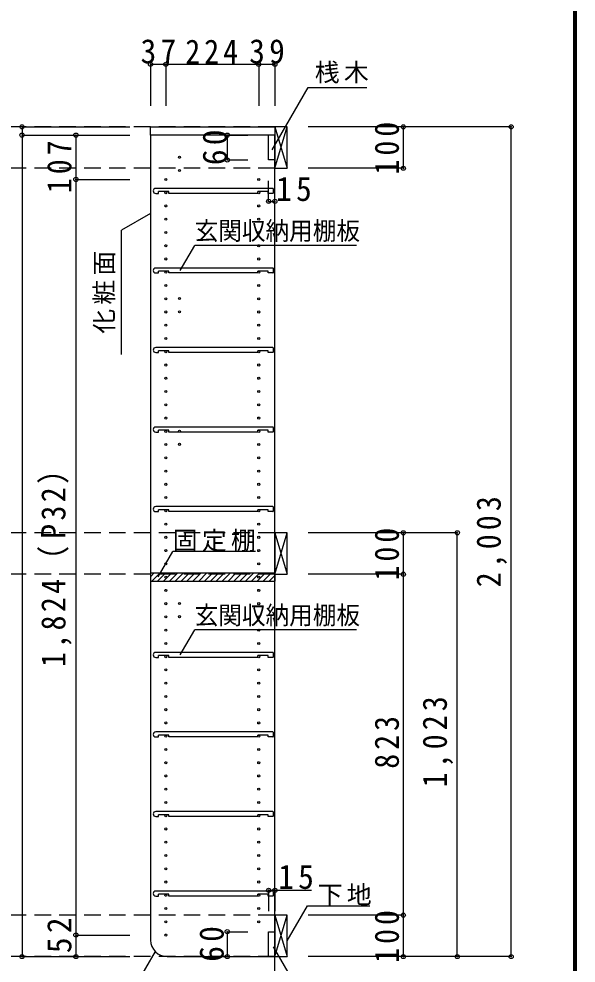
# Model space of a CAD drawing. Units: millimetres at full size, sheet at 1:20; details may follow other scales. Extents: x -8210 to 8210, y -2455 to 3200.
# Drawn here: x 6866 to 8210, y -1250 to 1030 of the extents above; entities that cross this region are included whole.
import ezdxf
from ezdxf.enums import TextEntityAlignment as Align

# ---------------------------------------------------------------- set-up
doc = ezdxf.new("R2010")
doc.units = ezdxf.units.MM
doc.header["$LTSCALE"] = 20
doc.header["$PDMODE"] = 32
doc.header["$PDSIZE"] = 10
doc.linetypes.add('CHAIN1', pattern=[8, 5, -1, 1, -1])
doc.linetypes.add('DASHED2', pattern=[3, 2, -1])
for name, color, linetype in [('0-2_本体', 2, 'Continuous'), ('0-3_固定棚', 3, 'Continuous'), ('0-4_可動棚', 3, 'Continuous'), ('0-5', 4, 'Continuous'), ('0-7_桟木・巾木', 2, 'Continuous'), ('0-8_引き出し', 3, 'Continuous'), ('0-A_文字', 7, 'Continuous'), ('0-B_寸法', 4, 'Continuous'), ('0-C_ハッチ', 4, 'Continuous'), ('F-1_枠', 6, 'Continuous')]:
    doc.layers.add(name, color=color, linetype=linetype)
doc.styles.add('ＭＳ ゴシック', font='')
doc.styles.get('ＭＳ ゴシック').set_extended_font_data('MS Gothic')

# ---------------------------------------------------------------- blocks, each defined once
blk = doc.blocks.new('玄関収納用棚')
at = {"layer": '0-4_可動棚', "color": 2}
for p, q in [((132.93, 8.05), (-149.57, 8.05)), ((-142.57, -3.95), (-142.57, 0.35)), ((-117.57, 0.35), (-142.57, 0.35)), ((-117.57, -3.95), (-117.57, 0.35)), ((96.43, -3.95), (96.43, 0.35)), ((134.43, -2.45), (134.43, 6.55)), ((-149.57, -3.95), (-142.57, -3.95)), ((96.43, -3.95), (-117.57, -3.95)), ((132.93, -3.95), (121.43, -3.95))]:
    blk.add_line(p, q, dxfattribs=at)
blk.add_lwpolyline([(121.43, -3.95), (121.43, 0.35), (96.43, 0.35)], dxfattribs=at)
for centre, radius, start, end in [((-149.57, 2.05), 6, 90, 180), ((-149.57, 2.05), 6, 180, 270), ((132.93, 6.55), 1.5, 0, 90), ((132.93, -2.45), 1.5, 270, 0)]:
    blk.add_arc(centre, radius, start, end, dxfattribs=at)

msp = doc.modelspace()

# ---------------------------------------------------------------- linework, layer by layer
at = {"layer": '0-2_本体'}
for p, q in [((7183.33, 748.97), (7183.33, 768.97)), ((7183.33, 768.97), (7483.33, 768.97)), ((7483.33, 768.97), (7483.33, 748.97)), ((7483.33, 748.97), (7183.33, 748.97))]:
    msp.add_line(p, q, dxfattribs=at)
at = {"layer": '0-3_固定棚', "color": 2}
for p, q in [((7183.33, -308.03), (7183.33, -328.03)), ((7183.33, -308.03), (7483.33, -308.03)), ((7483.33, -308.03), (7483.33, -328.03)), ((7183.33, -328.03), (7483.33, -328.03))]:
    msp.add_line(p, q, dxfattribs=at)
at = {"layer": '0-5', "color": 3}
for p, q in [((7483.33, 748.97), (7183.33, 748.97)), ((7183.33, 748.97), (7183.33, -1194.03)), ((7483.33, -1234.03), (7483.33, 748.97)), ((7223.33, -1234.03), (7483.33, -1234.03))]:
    msp.add_line(p, q, dxfattribs=at)
at = {"layer": '0-5', "color": 2}
msp.add_line((7483.33, -1247.03), (7483.33, -1234.03), dxfattribs=at)
at = {"layer": '0-5'}
for centre in [(7253.33, 695.47), (7253.33, 663.47), (7220.33, 641.97), (7444.33, 641.97), (7220.33, 609.97), (7444.33, 609.97), (7220.33, 577.97), (7444.33, 577.97), (7220.33, 545.97), (7444.33, 545.97), (7220.33, 513.97), (7444.33, 513.97), (7220.33, 481.97), (7444.33, 481.97), (7220.33, 449.97), (7444.33, 449.97), (7220.33, 417.97), (7444.33, 417.97), (7220.33, 385.97), (7444.33, 385.97), (7220.33, 353.97), (7253.33, 354.47), (7444.33, 353.97), (7220.33, 321.97), (7253.33, 322.47), (7444.33, 321.97), (7220.33, 289.97), (7444.33, 289.97), (7220.33, 257.97), (7444.33, 257.97), (7220.33, 225.97), (7444.33, 225.97), (7220.33, 193.97), (7444.33, 193.97), (7220.33, 161.97), (7444.33, 161.97), (7220.33, 129.97), (7444.33, 129.97), (7220.33, 97.97), (7444.33, 97.97), (7220.33, 65.97), (7444.33, 65.97), (7220.33, 33.97), (7253.33, 34.47), (7444.33, 33.97), (7220.33, 1.97), (7253.33, 2.47), (7444.33, 1.97), (7220.33, -30.03), (7444.33, -30.03), (7220.33, -62.03), (7444.33, -62.03), (7220.33, -94.03), (7444.33, -94.03), (7220.33, -126.03), (7444.33, -126.03), (7220.33, -158.03), (7444.33, -158.03), (7220.33, -190.03), (7444.33, -190.03), (7220.33, -222.03), (7444.33, -222.03), (7220.33, -254.03), (7444.33, -254.03), (7220.33, -286.03), (7444.33, -286.03), (7220.33, -318.03), (7444.33, -318.03), (7220.33, -350.03), (7444.33, -350.03), (7220.33, -382.03), (7253.33, -381.53), (7444.33, -382.03), (7220.33, -414.03), (7253.33, -413.53), (7444.33, -414.03), (7220.33, -446.03), (7444.33, -446.03), (7220.33, -478.03), (7444.33, -478.03), (7220.33, -510.03), (7444.33, -510.03), (7220.33, -542.03), (7444.33, -542.03), (7220.33, -574.03), (7444.33, -574.03), (7220.33, -606.03), (7444.33, -606.03), (7220.33, -638.03), (7444.33, -638.03), (7220.33, -670.03), (7444.33, -670.03), (7220.33, -702.03), (7444.33, -702.03), (7220.33, -734.03), (7444.33, -734.03), (7220.33, -766.03), (7444.33, -766.03), (7220.33, -798.03), (7444.33, -798.03), (7220.33, -830.03), (7444.33, -830.03), (7220.33, -862.03), (7444.33, -862.03), (7220.33, -894.03), (7444.33, -894.03), (7220.33, -926.03), (7444.33, -926.03), (7220.33, -958.03), (7444.33, -958.03), (7220.33, -990.03), (7444.33, -990.03), (7220.33, -1022.03), (7444.33, -1022.03), (7220.33, -1054.03), (7444.33, -1054.03), (7220.33, -1086.03), (7444.33, -1086.03), (7220.33, -1118.03), (7444.33, -1118.03), (7220.33, -1150.03), (7444.33, -1150.03), (7220.33, -1182.03)]:
    msp.add_circle(centre, 2.5, dxfattribs=at)
at = {"layer": '0-5', "color": 3}
msp.add_arc((7223.33, -1194.03), 40, 180, 270, dxfattribs=at)
at = {"layer": '0-7_桟木・巾木'}
for p, q in [((7483.33, 748.97), (7468.33, 748.97)), ((7468.33, 688.97), (7468.33, 748.97)), ((7483.33, 748.97), (7483.33, 707.97)), ((7468.33, -1174.03), (7483.33, -1174.03)), ((7483.33, -1174.03), (7483.33, -1234.03))]:
    msp.add_line(p, q, dxfattribs=at)
for points in [[(7483.33, 688.97), (7471.84, 688.97), (7468.33, 688.97)], [(7483.33, -1234.03), (7468.33, -1234.03), (7468.33, -1174.03)]]:
    msp.add_lwpolyline(points, dxfattribs=at)
at = {"layer": '0-8_引き出し'}
for p, q in [((7483.33, 768.97), (7483.33, 668.97)), ((7513.33, 768.97), (7483.33, 768.97)), ((7513.33, 668.97), (7513.33, 768.97)), ((7483.33, 668.97), (7513.33, 668.97)), ((7483.33, -1134.03), (7483.33, -1234.03)), ((7513.33, -1134.03), (7483.33, -1134.03)), ((7513.33, -1234.03), (7513.33, -1134.03)), ((7483.33, -1234.03), (7513.33, -1234.03))]:
    msp.add_line(p, q, dxfattribs=at)
at = {"layer": '0-8_引き出し', "color": 7}
for p, q in [((7483.33, 668.97), (7513.33, 768.97)), ((7483.33, 768.97), (7513.33, 668.97)), ((7483.33, -211.03), (7513.33, -311.03)), ((7483.33, -311.03), (7513.33, -211.03)), ((7483.33, -1234.03), (7513.33, -1134.03)), ((7483.33, -1134.03), (7513.33, -1234.03))]:
    msp.add_line(p, q, dxfattribs=at)
at = {"layer": '0-8_引き出し'}
msp.add_lwpolyline([(7513.33, -311.03), (7513.33, -211.03), (7483.33, -211.03), (7483.33, -311.03)], close=True, dxfattribs=at)
at = {"layer": '0-A_文字'}
for p, q in [((7476.66, 713.5), (7563.33, 863.62)), ((7563.33, 863.62), (7705.56, 863.62)), ((7183.33, 559.9), (7113.33, 519.48)), ((7113.33, 219.48), (7113.33, 519.48)), ((7254.83, 422.17), (7289.85, 482.82)), ((7679.85, 482.82), (7289.85, 482.82)), ((7201.88, -317.1), (7236.9, -256.44)), ((7436.9, -256.44), (7236.9, -256.44)), ((7254.83, -505.83), (7289.85, -445.18)), ((7679.85, -445.18), (7289.85, -445.18)), ((7513.33, -1195.72), (7562.1, -1111.25)), ((7562.1, -1111.25), (7712.63, -1111.25)), ((7194.49, -1221.74), (7137.84, -1319.85)), ((7479.52, -1210.3), (7542.77, -1319.85))]:
    msp.add_line(p, q, dxfattribs=at)
at = {"layer": '0-A_文字', "linetype": 'CHAIN1'}
msp.add_line((7483.33, -1334.03), (7483.33, -1234.03), dxfattribs=at)
at = {"layer": '0-B_寸法'}
for p, q in [((7183.33, 919.97), (7483.33, 919.97)), ((7183.33, 919.97), (7183.33, 819.97)), ((7220.33, 919.97), (7220.33, 819.97)), ((7444.33, 919.97), (7444.33, 819.97)), ((7483.33, 919.97), (7483.33, 819.97)), ((6873.33, 768.97), (6873.33, 748.97)), ((6873.33, 768.97), (7133.33, 768.97)), ((7793.33, 768.97), (7563.33, 768.97)), ((8053.33, 768.97), (7563.33, 768.97)), ((7793.33, 668.97), (7793.33, 768.97)), ((8053.33, -1234.03), (8053.33, 768.97)), ((6873.33, 748.97), (7133.33, 748.97)), ((6873.33, 748.97), (6873.33, -1234.03)), ((7003.33, 748.97), (7133.33, 748.97)), ((7003.33, 748.97), (7003.33, 641.97)), ((7368.33, 748.97), (7368.33, 688.97)), ((7368.33, 748.97), (7418.33, 748.97)), ((7368.33, 688.97), (7418.33, 688.97)), ((7793.33, 668.97), (7563.33, 668.97)), ((7003.33, 641.97), (7133.33, 641.97)), ((7003.33, 641.97), (7003.33, -1182.03)), ((7468.33, 588.97), (7468.33, 638.97)), ((7483.33, 588.97), (7483.33, 638.97)), ((7468.33, 588.97), (7483.33, 588.97)), ((7793.33, -211.03), (7563.33, -211.03)), ((7923.33, -211.03), (7793.33, -211.03)), ((7793.33, -311.03), (7793.33, -211.03)), ((7923.33, -1234.03), (7923.33, -211.03)), ((7793.33, -311.03), (7563.33, -311.03)), ((7793.33, -1134.03), (7793.33, -311.03)), ((7468.33, -1074.03), (7468.33, -1124.03)), ((7468.33, -1074.03), (7571.79, -1074.03)), ((7483.33, -1074.03), (7483.33, -1124.03)), ((7793.33, -1134.03), (7563.33, -1134.03)), ((7793.33, -1234.03), (7793.33, -1134.03)), ((7003.33, -1182.03), (7133.33, -1182.03)), ((7003.33, -1182.03), (7003.33, -1234.03)), ((7368.33, -1174.03), (7368.33, -1234.03)), ((7368.33, -1174.03), (7418.33, -1174.03)), ((6873.33, -1234.03), (7133.33, -1234.03)), ((7003.33, -1234.03), (7133.33, -1234.03)), ((7368.33, -1234.03), (7418.33, -1234.03)), ((7793.33, -1234.03), (7563.33, -1234.03)), ((8053.33, -1234.03), (7563.33, -1234.03)), ((7923.33, -1234.03), (7793.33, -1234.03))]:
    msp.add_line(p, q, dxfattribs=at)
at = {"layer": '0-B_寸法', "linetype": 'DASHED2'}
for p, q in [((7483.33, 768.97), (5707.33, 768.97)), ((7483.33, 668.97), (5707.33, 668.97)), ((7483.33, -211.03), (5707.33, -211.03)), ((7483.33, -311.03), (5707.33, -311.03)), ((7483.33, -1134.03), (5707.33, -1134.03)), ((7483.33, -1234.03), (5707.33, -1234.03))]:
    msp.add_line(p, q, dxfattribs=at)
at = {"layer": '0-B_寸法', "color": 7}
for p in [(7183.33, 919.97), (7220.33, 919.97), (7444.33, 919.97), (7483.33, 919.97), (6873.33, 768.97), (6873.33, 748.97), (7003.33, 748.97), (7368.33, 748.97), (7793.33, 768.97), (8053.33, 768.97), (7368.33, 688.97), (7793.33, 668.97), (7003.33, 641.97), (7468.33, 588.97), (7483.33, 588.97), (7793.33, -211.03), (7923.33, -211.03), (7793.33, -311.03), (7468.33, -1074.03), (7483.33, -1074.03), (7793.33, -1134.03), (7003.33, -1182.03), (7368.33, -1174.03), (6873.33, -1234.03), (7003.33, -1234.03), (7368.33, -1234.03), (7793.33, -1234.03), (7923.33, -1234.03), (8053.33, -1234.03)]:
    msp.add_point(p, dxfattribs=at)
at = {"layer": '0-C_ハッチ'}
for p, q in [((7183.33, -316.98), (7192.28, -308.03)), ((7186.42, -328.03), (7206.42, -308.03)), ((7200.57, -328.03), (7220.57, -308.03)), ((7214.71, -328.03), (7234.71, -308.03)), ((7228.85, -328.03), (7248.85, -308.03)), ((7242.99, -328.03), (7262.99, -308.03)), ((7257.13, -328.03), (7277.13, -308.03)), ((7271.28, -328.03), (7291.28, -308.03)), ((7285.42, -328.03), (7305.42, -308.03)), ((7299.56, -328.03), (7319.56, -308.03)), ((7313.7, -328.03), (7333.7, -308.03)), ((7327.84, -328.03), (7347.84, -308.03)), ((7341.99, -328.03), (7361.99, -308.03)), ((7356.13, -328.03), (7376.13, -308.03)), ((7370.27, -328.03), (7390.27, -308.03)), ((7384.41, -328.03), (7404.41, -308.03)), ((7398.56, -328.03), (7418.56, -308.03)), ((7412.7, -328.03), (7432.7, -308.03)), ((7426.84, -328.03), (7446.84, -308.03)), ((7440.98, -328.03), (7460.98, -308.03)), ((7455.12, -328.03), (7475.12, -308.03)), ((7469.27, -328.03), (7483.33, -313.96))]:
    msp.add_line(p, q, dxfattribs=at)
at = {"layer": 'F-1_枠'}
for p, q in [((8203.33, 3199.53), (8203.33, -2387.14)), ((8206.67, 3199.53), (8206.67, -2387.14)), ((8210, 3199.53), (8210, -2387.14))]:
    msp.add_line(p, q, dxfattribs=at)

# ---------------------------------------------------------------- block references
at = {"layer": '0-4_可動棚'}
for p in [(7345.4, 612.11), (7345.4, 420.11), (7345.4, 228.11), (7345.4, 36.11), (7345.4, -155.89), (7345.4, -507.89), (7345.4, -699.89), (7345.4, -891.89), (7345.4, -1083.89)]:
    msp.add_blockref('玄関収納用棚', p, dxfattribs=at)

# ---------------------------------------------------------------- texts
at = {"layer": '0-A_文字', "style": 'ＭＳ ゴシック', "width": 0.95}
for p in [(7289.85, 482.82), (7289.85, -445.18)]:
    msp.add_text('玄関収納用棚板', height=43.99, dxfattribs=at).set_placement(p, align=Align.BOTTOM_LEFT)
at = {"layer": '0-A_文字', "char_height": 43.99, "attachment_point": 7, "style": 'ＭＳ ゴシック'}
for s, insert in [('\\T1.17;桟木', (7579.54, 873.83)), ('\\T1.17;固定棚', (7236.9, -256.44)), ('\\T1.17;下地', (7586.6, -1111.25))]:
    msp.add_mtext(s, dxfattribs=dict(at, insert=insert))
at = {"layer": '0-A_文字', "insert": (7098.33, 269.48), "char_height": 43.99, "attachment_point": 7, "rotation": 90, "style": 'ＭＳ ゴシック'}
msp.add_mtext('\\T1.17;化粧面', dxfattribs=at)
at = {"layer": '0-B_寸法', "color": 7, "char_height": 58.65, "attachment_point": 7, "style": 'ＭＳ ゴシック'}
for s, insert in [('\\T1.27;\\W0.95;37', (7159.33, 921.18)), ('\\T1.27;\\W0.9;224', (7267.33, 921.18)), ('\\T1.27;\\W0.95;39', (7421.33, 921.18)), ('\\T1.27;\\W0.95;15', (7486.23, 588.97)), ('\\T1.27;\\W0.95;15', (7491.25, -1071.56))]:
    msp.add_mtext(s, dxfattribs=dict(at, insert=insert))
at = {"layer": '0-B_寸法', "color": 7, "char_height": 58.65, "attachment_point": 7, "rotation": 90, "style": 'ＭＳ ゴシック'}
for s, insert in [('\\T1.27;\\W0.9;100', (7783.33, 653.97)), ('\\T1.27;\\W0.95;60', (7368.33, 676.47)), ('\\T1.27;\\W0.9;107', (6993.33, 608.97)), ('\\T1.23;\\W0.9;1,824（P32）', (6993.33, -535.03)), ('\\T1.28;\\W0.9;2,003', (8043.33, -342.53)), ('\\T1.27;\\W0.9;100', (7783.33, -326.03)), ('\\T1.28;\\W0.9;1,023', (7913.33, -825.53)), ('\\T1.27;\\W0.9;823', (7783.33, -780.53)), ('\\T1.27;\\W0.9;100', (7783.33, -1249.03)), ('\\T1.27;\\W0.95;52', (6993.33, -1225.77)), ('\\T1.27;\\W0.95;60', (7360.72, -1246.53))]:
    msp.add_mtext(s, dxfattribs=dict(at, insert=insert))

doc.saveas('drawing.dxf')
